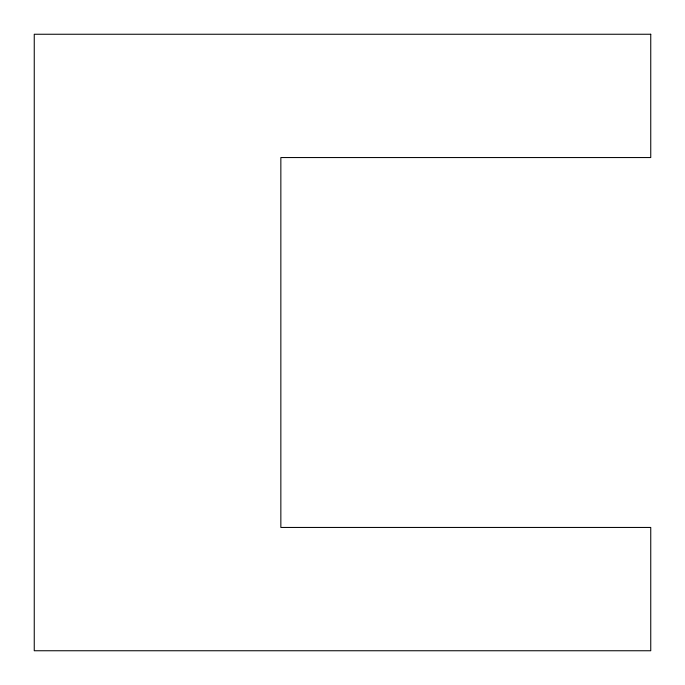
<?xml version="1.0" encoding="UTF-8"?>
<svg xmlns="http://www.w3.org/2000/svg" width="685" height="685" viewBox="0 0 685 685"><rect width="100%" height="100%" fill="white"/><g stroke="black" fill="none" stroke-linecap="round" stroke-linejoin="round"><path stroke-width="1.03" d="M650.75 34.25L34.25 34.25L34.25 650.75L650.75 650.75L650.75 527.45L280.85 527.45L280.85 157.55L650.75 157.55L650.75 34.25"/></g></svg>
